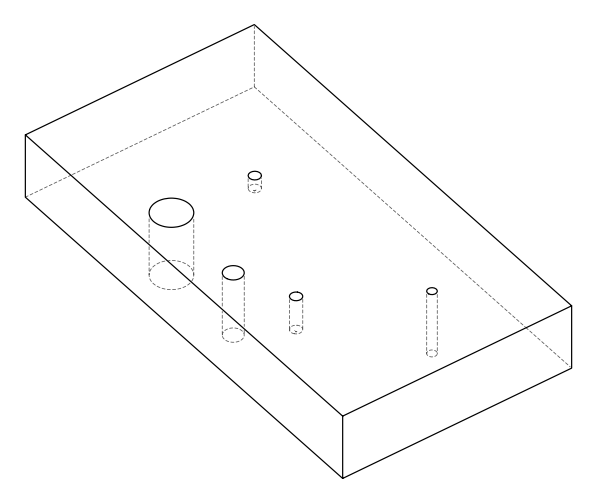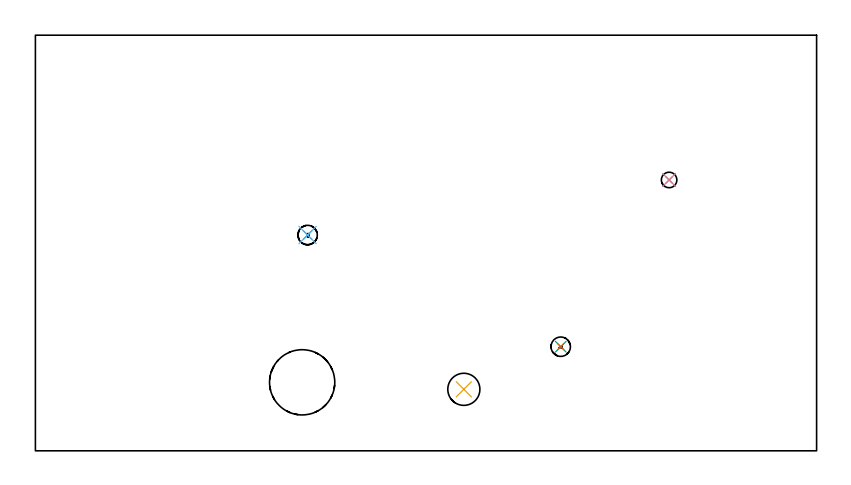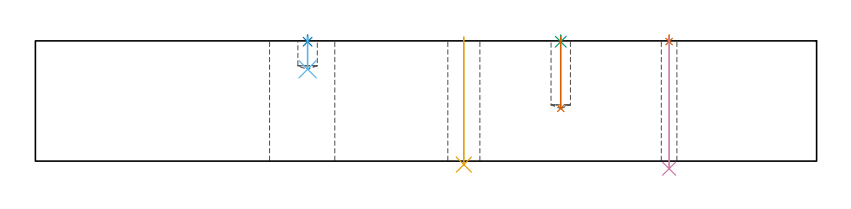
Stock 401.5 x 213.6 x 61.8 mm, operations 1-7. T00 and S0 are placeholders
(PLAN: 8 operations, 4 tool changes, 2.6 min)
(1 SPOT_DRILL | STEP1HOLE | NXT0321_9005460120000 | 0.03 min | 0 mm3)
(2 SPOT_DRILL_1 | STEP1POCKET | NXT0321_9005460120000 | 0.03 min | 26 mm3)
(3 SPOT_DRILL_2 | STEP1POCKET_1 | NXT0321_9005460120000 | 0.03 min | 1 mm3)
(4 DRILL_THROUGH_HOLE_INTO_CENTER | STEP1HOLE | UGT0301_475 | 0.27 min | 3057 mm3)
(5 INDEXABLE_INSERT_DRILL_THROUGH_HOLE_FROM_SOLID | STEP1HOLE_2 | NXT0302_004 | 0.26 min | 13188 mm3)
(6 DRILL_BLIND_HOLE_INTO_CENTER | STEP1POCKET | NXT0301_071 | 0.07 min | 1046 mm3)
(7 DRILL_BLIND_HOLE_INTO_CENTER_1 | STEP1POCKET_1 | NXT0301_071 | 0.15 min | 2616 mm3)
(8 MILL_THROUGH_HOLE_FROM_SOLID_MATERIAL | STEP1HOLE_1 | UGT0201_018 | Circular | 1.74 min | 54495 mm3)
(TOOL NXT0321_9005460120000 | NC Spot Drill, 142deg, 12mm, Carbide, Uncoated | D12 PA142 FL30 Z2)
(TOOL UGT0301_475 | Carbide Drill 8.0 mm | D8 PA118 FL75 Z2)
(TOOL NXT0302_004 | Index. Insert Drill 16.5mm [880-D1650L20-05] | D16.5 PA176 FL83 Z2)
(TOOL NXT0301_071 | Carbide Drill 10mm [860.1-1000-030A1-MM 2214] | D10 PA140 FL47 Z2)
(TOOL UGT0201_018 | End mill 30 mm | D30 FL50 Z4)
(OP 1 SPOT_DRILL)
G17 G21 G94 G90
T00 M6
G54
G17 G0 G90 X325.7 Y139.2 S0 M3
G43 Z71.8 H0
G94 G81 G98 Z61.456 F250. R64.8
G80
M5
M2
(OP 2 SPOT_DRILL_1)
G17 G21 G94 G90
T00 M6
G54
G17 G0 G90 X139.9 Y110.9 S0 M3
G43 Z71.8 H0
G94 G81 G98 Z61.365 F250. R64.8
G80
M5
M2
(OP 3 SPOT_DRILL_2)
G17 G21 G94 G90
T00 M6
G54
G17 G0 G90 X270. Y53.5 S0 M3
G43 Z71.8 H0
G94 G81 G98 Z61.37 F250. R64.8
G80
M5
M2
(OP 4 DRILL_THROUGH_HOLE_INTO_CENTER)
G17 G21 G94 G90
T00 M6
G54
G17 G0 G90 X325.7 Y139.2 S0 M3
G43 Z71.8 H0
G94 G73 G98 Z-3.903 F250. Q7.3 R63.8
G80
M5
M2
(OP 5 INDEXABLE_INSERT_DRILL_THROUGH_HOLE_FROM_SOLID)
G17 G21 G94 G90
T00 M6
G54
G17 G0 G90 X220.2 Y31.6 S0 M3
G43 Z71.8 H1
G94 G81 G98 Z-1.788 F250. R63.8
G80
M5
M2
(OP 6 DRILL_BLIND_HOLE_INTO_CENTER)
G17 G21 G94 G90
T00 M6
G54
G17 G0 G90 X139.9 Y110.9 S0 M3
G43 Z71.8 H1
G94 G81 G98 Z47.2 F250. R63.8
G80
M5
M2
(OP 7 DRILL_BLIND_HOLE_INTO_CENTER_1)
G17 G21 G94 G90
T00 M6
G54
G17 G0 G90 X270. Y53.5 S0 M3
G43 Z71.8 H1
G94 G81 G98 Z27.1 F250. R63.8
G80
M5
M2
